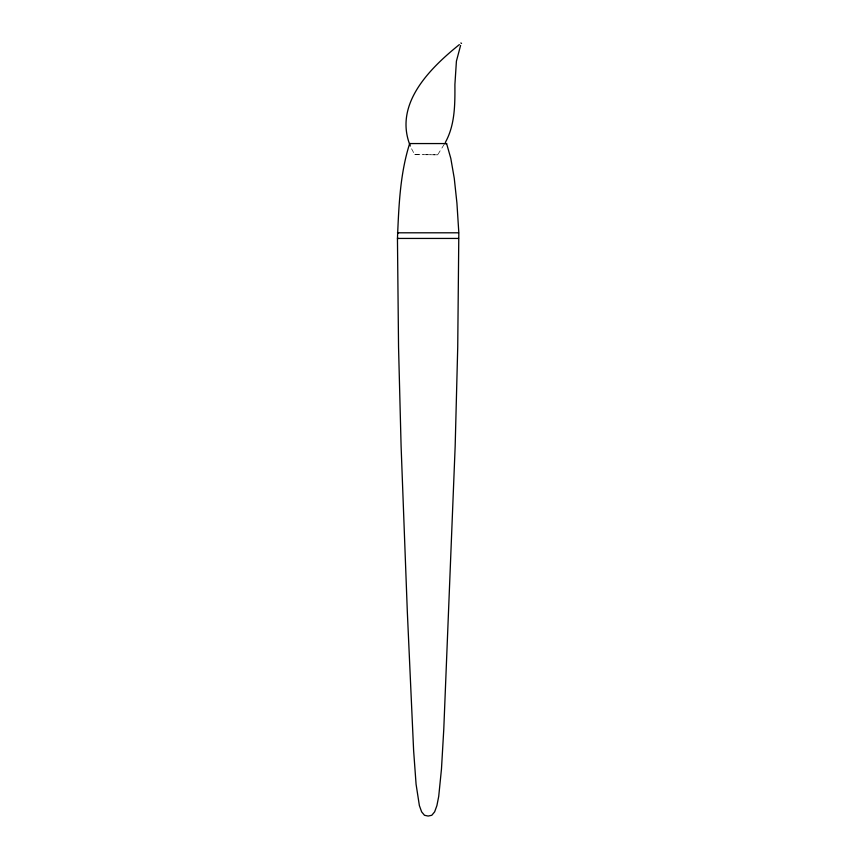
<?xml version="1.0" encoding="UTF-8"?>
<svg xmlns="http://www.w3.org/2000/svg" width="859" height="859" viewBox="0 0 859 859"><rect width="100%" height="100%" fill="white"/><g stroke="black" fill="none" stroke-linecap="round" stroke-linejoin="round"><path stroke-width="0.64" stroke-dasharray="4.29 3.22" d="M444.146 144.452L437.65 154.824L414.661 154.62L410.688 147.082M414.661 154.62L423.122 154.706M426.107 154.695L437.65 154.824"/><path stroke-width="1.29" d="M409.668 143.56C399.918 174.098 398.812 206.654 397.449 238.437L398.544 346.982L401.099 446.154L407.327 611.833L413.63 750.68L416.078 784.246L419.375 805.581L421.629 811.841L424.496 815.288L428.136 816.05L431.776 815.288L434.643 811.841L436.909 805.581L438.713 796.411L441.472 769.02L443.781 729.194L455.173 446.154L457.729 346.982L458.824 232.8L456.924 203.068L454.261 178.285L450.814 158.443L446.605 143.56L409.668 143.56L410.301 143.56M460.596 45.441L456.419 61.15L454.905 84.472C455.002 104.046 455.141 124.716 445.381 142.358M459.35 44.604C429.747 68.473 393.411 104.304 410.312 146.03M446.605 143.56L444.135 143.571M458.566 232.8L397.449 232.8L398.49 232.81M458.566 238.437L397.449 238.437L398.49 238.448M460.875 42.961L461.551 43.433"/></g></svg>
